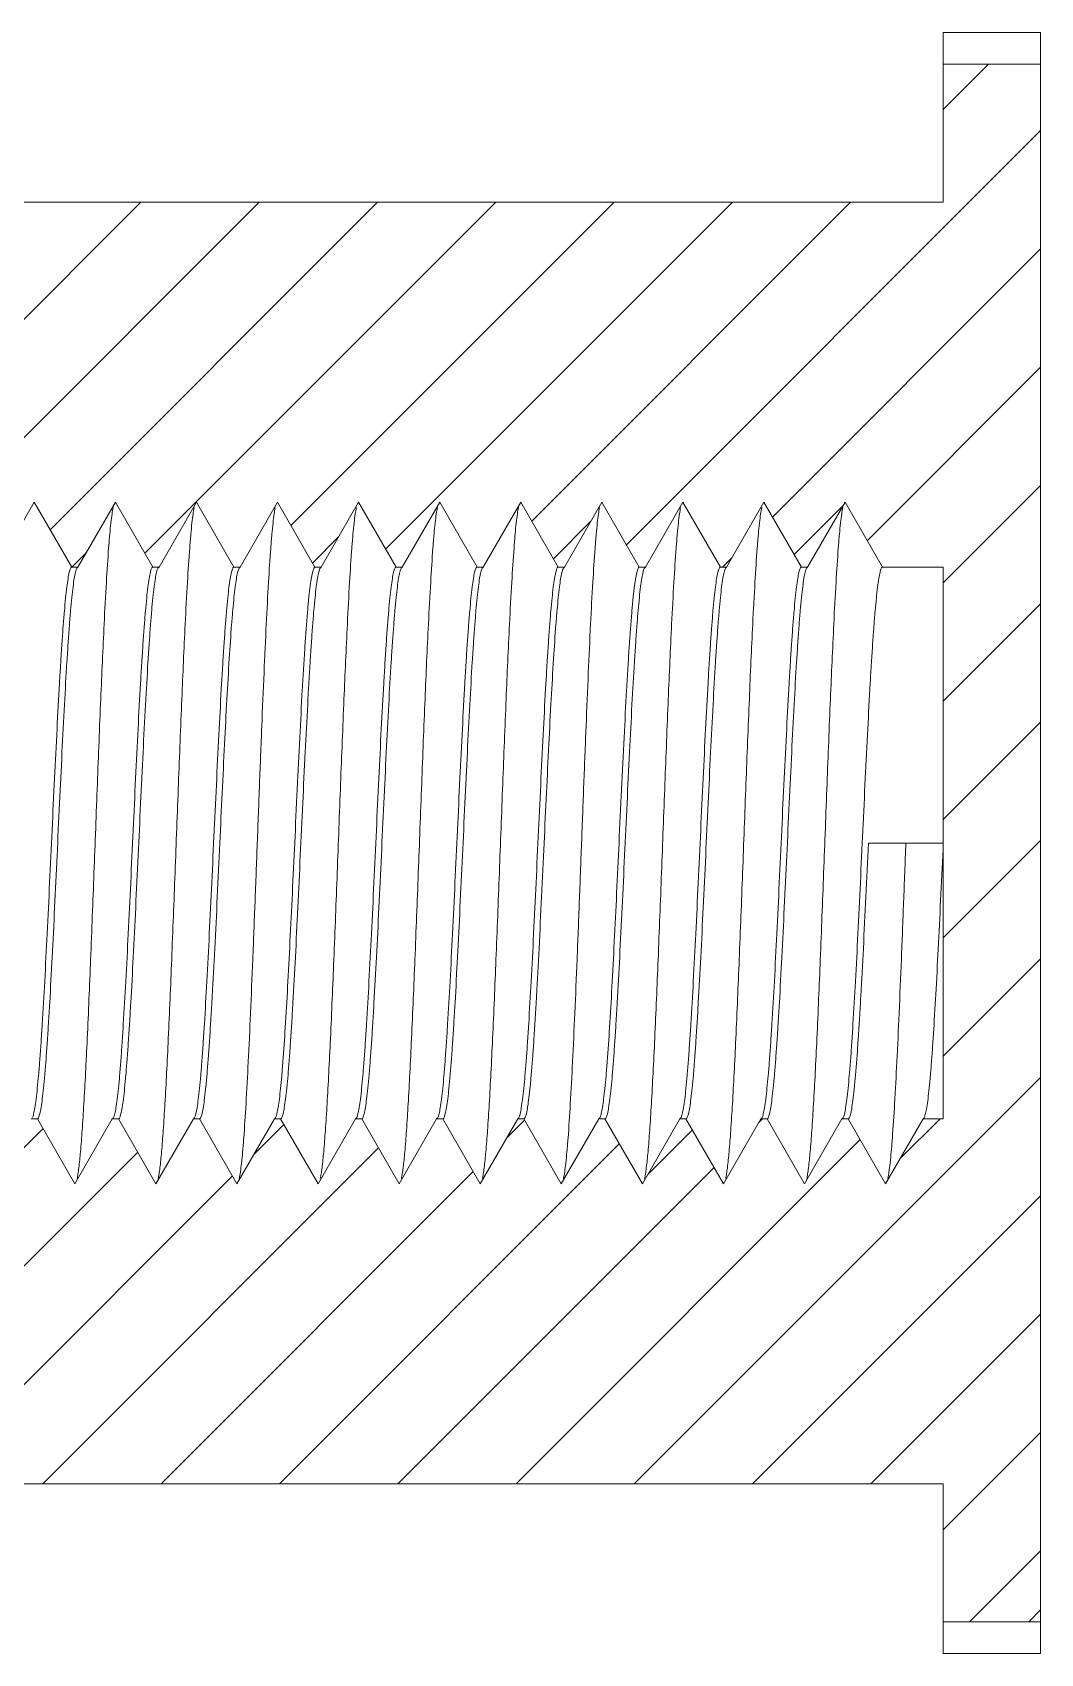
# Model space of a CAD drawing. Header units: millimetres. Extents: x 10619 to 11332, y 86 to 1699.
# Drawn here: x 11030.09 to 11039.05, y 122.6 to 137 of the extents above; entities that cross this region are included whole.
import ezdxf

# ---------------------------------------------------------------- set-up
doc = ezdxf.new("R2010")
doc.units = ezdxf.units.MM

msp = doc.modelspace()

# ---------------------------------------------------------------- linework, layer by layer
at = {"color": 1, "lineweight": 0}
for p, q in [((11038.1816, 137.0011), (11039.0462, 137.0011)), ((11038.1816, 135.4933), (11038.1816, 137.0011)), ((11039.0462, 122.6011), (11039.0462, 137.0011)), ((11038.1816, 135.4933), (11038.1816, 136.7182)), ((11038.1816, 136.7182), (11039.0462, 136.7182)), ((11038.1816, 136.3167), (11038.583, 136.7182)), ((11038.1816, 136.7182), (11039.0462, 136.7182)), ((11039.0462, 122.884), (11039.0462, 136.7182)), ((11035.3652, 132.449), (11039.0462, 136.1301)), ((11038.1816, 135.4933), (11024.6355, 135.4933)), ((11038.1816, 135.4933), (11024.6355, 135.4933)), ((11028.1035, 132.5466), (11031.0503, 135.4933)), ((11029.4019, 132.7937), (11032.1016, 135.4933)), ((11030.2435, 132.584), (11033.1529, 135.4933)), ((11031.0852, 132.3743), (11034.2042, 135.4933)), ((11032.3836, 132.6214), (11035.2555, 135.4933)), ((11033.2252, 132.4117), (11036.3068, 135.4933)), ((11034.5236, 132.6588), (11037.3581, 135.4933)), ((11036.6636, 132.6961), (11039.0462, 135.0788)), ((11037.5052, 132.4864), (11039.0462, 134.0275)), ((11038.1816, 132.1115), (11039.0462, 132.9761)), ((11030.103, 132.8273), (11029.7702, 132.2509)), ((11030.103, 132.8273), (11029.7702, 132.2509)), ((11030.4358, 132.2509), (11030.103, 132.8273)), ((11030.4358, 132.2509), (11030.103, 132.8273)), ((11030.8236, 132.8273), (11030.4908, 132.2509)), ((11030.8236, 132.8273), (11030.4908, 132.2509)), ((11031.1564, 132.2509), (11030.8236, 132.8273)), ((11031.1564, 132.2509), (11030.8236, 132.8273)), ((11031.5441, 132.8273), (11031.2113, 132.2509)), ((11031.5441, 132.8273), (11031.2113, 132.2509)), ((11031.8769, 132.2509), (11031.5441, 132.8273)), ((11031.8769, 132.2509), (11031.5441, 132.8273)), ((11032.2646, 132.8273), (11031.9318, 132.2509)), ((11032.2646, 132.8273), (11031.9318, 132.2509)), ((11032.5974, 132.2509), (11032.2646, 132.8273)), ((11032.5974, 132.2509), (11032.2646, 132.8273)), ((11032.9852, 132.8273), (11032.6524, 132.2509)), ((11032.9852, 132.8273), (11032.6524, 132.2509)), ((11033.318, 132.2509), (11032.9852, 132.8273)), ((11033.318, 132.2509), (11032.9852, 132.8273)), ((11033.7057, 132.8273), (11033.3729, 132.2509)), ((11033.7057, 132.8273), (11033.3729, 132.2509)), ((11034.0385, 132.2509), (11033.7057, 132.8273)), ((11034.0385, 132.2509), (11033.7057, 132.8273)), ((11034.4262, 132.8273), (11034.0934, 132.2509)), ((11034.4262, 132.8273), (11034.0934, 132.2509)), ((11034.759, 132.2509), (11034.4262, 132.8273)), ((11034.759, 132.2509), (11034.4262, 132.8273)), ((11035.1468, 132.8273), (11034.814, 132.2509)), ((11035.1468, 132.8273), (11034.814, 132.2509)), ((11035.4796, 132.2509), (11035.1468, 132.8273)), ((11035.4796, 132.2509), (11035.1468, 132.8273)), ((11035.8673, 132.8273), (11035.5345, 132.2509)), ((11035.8673, 132.8273), (11035.5345, 132.2509)), ((11036.2001, 132.2509), (11035.8673, 132.8273)), ((11036.2001, 132.2509), (11035.8673, 132.8273)), ((11036.5878, 132.8273), (11036.255, 132.2509)), ((11036.5878, 132.8273), (11036.255, 132.2509)), ((11036.9206, 132.2509), (11036.5878, 132.8273)), ((11036.9206, 132.2509), (11036.5878, 132.8273)), ((11036.856, 132.3629), (11037.2919, 132.7988)), ((11037.3084, 132.8273), (11036.9756, 132.2509)), ((11037.3084, 132.8273), (11036.9756, 132.2509)), ((11037.6412, 132.2509), (11037.3084, 132.8273)), ((11037.6412, 132.2509), (11037.3084, 132.8273)), ((11034.716, 132.3255), (11035.0497, 132.6592)), ((11032.576, 132.2881), (11032.8075, 132.5197)), ((11030.4362, 132.2509), (11030.5654, 132.3801)), ((11036.2183, 132.2509), (11036.3051, 132.3377)), ((11030.4908, 132.2509), (11030.4358, 132.2509)), ((11030.4908, 132.2509), (11030.4358, 132.2509)), ((11030.4815, 132.2429), (11030.4908, 132.2509)), ((11031.2113, 132.2509), (11031.1564, 132.2509)), ((11031.2113, 132.2509), (11031.1564, 132.2509)), ((11031.202, 132.2429), (11031.2113, 132.2509)), ((11031.9318, 132.2509), (11031.8769, 132.2509)), ((11031.9318, 132.2509), (11031.8769, 132.2509)), ((11031.9197, 132.2371), (11031.9226, 132.2429)), ((11031.9226, 132.2429), (11031.9318, 132.2509)), ((11032.6524, 132.2509), (11032.5974, 132.2509)), ((11032.6524, 132.2509), (11032.5974, 132.2509)), ((11032.6431, 132.2429), (11032.6524, 132.2509)), ((11033.3729, 132.2509), (11033.318, 132.2509)), ((11033.3729, 132.2509), (11033.318, 132.2509)), ((11033.3636, 132.2429), (11033.3729, 132.2509)), ((11034.0934, 132.2509), (11034.0385, 132.2509)), ((11034.0934, 132.2509), (11034.0385, 132.2509)), ((11034.0841, 132.2429), (11034.0934, 132.2509)), ((11034.814, 132.2509), (11034.759, 132.2509)), ((11034.814, 132.2509), (11034.759, 132.2509)), ((11034.8018, 132.2371), (11034.8047, 132.2429)), ((11034.8047, 132.2429), (11034.814, 132.2509)), ((11035.5345, 132.2509), (11035.4796, 132.2509)), ((11035.5345, 132.2509), (11035.4796, 132.2509)), ((11035.5252, 132.2429), (11035.5345, 132.2509)), ((11036.255, 132.2509), (11036.2001, 132.2509)), ((11036.255, 132.2509), (11036.2001, 132.2509)), ((11036.2457, 132.2429), (11036.255, 132.2509)), ((11036.9756, 132.2509), (11036.9206, 132.2509)), ((11036.9756, 132.2509), (11036.9206, 132.2509)), ((11036.9663, 132.2429), (11036.9756, 132.2509)), ((11038.1816, 132.2509), (11037.6412, 132.2509)), ((11038.1816, 132.2509), (11037.6412, 132.2509)), ((11038.1816, 127.3513), (11038.1816, 132.2509)), ((11038.1816, 127.3513), (11038.1816, 132.2509)), ((11038.1816, 131.0602), (11039.0462, 131.9248)), ((11038.1816, 130.0089), (11039.0462, 130.8735)), ((11038.1816, 129.8011), (11037.516, 129.8011)), ((11038.1816, 128.9576), (11039.0462, 129.8222)), ((11038.1816, 127.9063), (11039.0462, 128.7709)), ((11035.4355, 124.1089), (11039.0462, 127.7196)), ((11030.1305, 127.3513), (11030.0756, 127.3513)), ((11030.1305, 127.3513), (11030.0756, 127.3513)), ((11030.1305, 127.3513), (11030.4633, 126.7749)), ((11030.1305, 127.3513), (11030.4633, 126.7749)), ((11030.4633, 126.7749), (11030.7961, 127.3513)), ((11030.4633, 126.7749), (11030.7961, 127.3513)), ((11030.8054, 127.3593), (11030.7961, 127.3513)), ((11030.851, 127.3513), (11030.7961, 127.3513)), ((11030.851, 127.3513), (11030.7961, 127.3513)), ((11030.851, 127.3513), (11031.1838, 126.7749)), ((11030.851, 127.3513), (11031.1838, 126.7749)), ((11031.1838, 126.7749), (11031.5166, 127.3513)), ((11031.1838, 126.7749), (11031.5166, 127.3513)), ((11031.5259, 127.3593), (11031.5166, 127.3513)), ((11031.5716, 127.3513), (11031.5166, 127.3513)), ((11031.5716, 127.3513), (11031.5166, 127.3513)), ((11031.5716, 127.3513), (11031.9044, 126.7749)), ((11031.5716, 127.3513), (11031.9044, 126.7749)), ((11031.9044, 126.7749), (11032.2372, 127.3513)), ((11031.9044, 126.7749), (11032.2372, 127.3513)), ((11032.0557, 127.0369), (11032.3206, 127.3019)), ((11032.2464, 127.3593), (11032.2372, 127.3513)), ((11032.2921, 127.3513), (11032.2372, 127.3513)), ((11032.2921, 127.3513), (11032.2372, 127.3513)), ((11032.2493, 127.3651), (11032.2464, 127.3593)), ((11032.2921, 127.3513), (11032.6249, 126.7749)), ((11032.2921, 127.3513), (11032.6249, 126.7749)), ((11032.6249, 126.7749), (11032.9577, 127.3513)), ((11032.6249, 126.7749), (11032.9577, 127.3513)), ((11032.967, 127.3593), (11032.9577, 127.3513)), ((11033.0126, 127.3513), (11032.9577, 127.3513)), ((11033.0126, 127.3513), (11032.9577, 127.3513)), ((11033.0126, 127.3513), (11033.3454, 126.7749)), ((11033.0126, 127.3513), (11033.3454, 126.7749)), ((11033.3454, 126.7749), (11033.6782, 127.3513)), ((11033.3454, 126.7749), (11033.6782, 127.3513)), ((11033.6875, 127.3593), (11033.6782, 127.3513)), ((11033.7332, 127.3513), (11033.6782, 127.3513)), ((11033.7332, 127.3513), (11033.6782, 127.3513)), ((11033.7332, 127.3513), (11034.066, 126.7749)), ((11033.7332, 127.3513), (11034.066, 126.7749)), ((11034.066, 126.7749), (11034.3988, 127.3513)), ((11034.066, 126.7749), (11034.3988, 127.3513)), ((11034.2978, 127.1765), (11034.4606, 127.3393)), ((11034.408, 127.3593), (11034.3988, 127.3513)), ((11034.4537, 127.3513), (11034.3988, 127.3513)), ((11034.4537, 127.3513), (11034.3988, 127.3513)), ((11034.4537, 127.3513), (11034.7865, 126.7749)), ((11034.4537, 127.3513), (11034.7865, 126.7749)), ((11034.7865, 126.7749), (11035.1193, 127.3513)), ((11034.7865, 126.7749), (11035.1193, 127.3513)), ((11035.1286, 127.3593), (11035.1193, 127.3513)), ((11035.1742, 127.3513), (11035.1193, 127.3513)), ((11035.1742, 127.3513), (11035.1193, 127.3513)), ((11035.1315, 127.3651), (11035.1286, 127.3593)), ((11035.1742, 127.3513), (11035.507, 126.7749)), ((11035.1742, 127.3513), (11035.507, 126.7749)), ((11035.507, 126.7749), (11035.8398, 127.3513)), ((11035.507, 126.7749), (11035.8398, 127.3513)), ((11035.8491, 127.3593), (11035.8398, 127.3513)), ((11035.8948, 127.3513), (11035.8398, 127.3513)), ((11035.8948, 127.3513), (11035.8398, 127.3513)), ((11035.8948, 127.3513), (11036.2276, 126.7749)), ((11035.8948, 127.3513), (11036.2276, 126.7749)), ((11036.2276, 126.7749), (11036.5604, 127.3513)), ((11036.2276, 126.7749), (11036.5604, 127.3513)), ((11036.54, 127.316), (11036.5753, 127.3513)), ((11036.5696, 127.3593), (11036.5604, 127.3513)), ((11036.6153, 127.3513), (11036.5604, 127.3513)), ((11036.6153, 127.3513), (11036.5604, 127.3513)), ((11036.6153, 127.3513), (11036.9481, 126.7749)), ((11036.6153, 127.3513), (11036.9481, 126.7749)), ((11036.9481, 126.7749), (11037.2809, 127.3513)), ((11036.9481, 126.7749), (11037.2809, 127.3513)), ((11037.2902, 127.3593), (11037.2809, 127.3513)), ((11037.3358, 127.3513), (11037.2809, 127.3513)), ((11037.3358, 127.3513), (11037.2809, 127.3513)), ((11037.3358, 127.3513), (11037.6686, 126.7749)), ((11037.3358, 127.3513), (11037.6686, 126.7749)), ((11037.6686, 126.7749), (11038.0014, 127.3513)), ((11037.6686, 126.7749), (11038.0014, 127.3513)), ((11037.7954, 126.9945), (11038.1522, 127.3513)), ((11038.0014, 127.3513), (11038.0107, 127.3593)), ((11038.1816, 127.3513), (11038.0014, 127.3513)), ((11038.1816, 127.3513), (11038.0014, 127.3513)), ((11029.8135, 126.8974), (11030.1806, 127.2645)), ((11034.3842, 124.1089), (11037.4422, 127.167)), ((11035.5532, 126.8549), (11035.9514, 127.2531)), ((11028.0763, 124.1089), (11031.0222, 127.0548)), ((11030.1789, 124.1089), (11033.1622, 127.0922)), ((11032.2816, 124.1089), (11035.3022, 127.1296)), ((11031.2303, 124.1089), (11034.0038, 126.8825)), ((11033.3329, 124.1089), (11036.1438, 126.9199)), ((11029.1276, 124.1089), (11031.8638, 126.8451)), ((11036.4868, 124.1089), (11039.0462, 126.6683)), ((11037.5381, 124.1089), (11039.0462, 125.617)), ((11038.1816, 123.701), (11039.0462, 124.5657)), ((11038.1816, 124.1089), (11024.6355, 124.1089)), ((11038.1816, 124.1089), (11024.6355, 124.1089)), ((11038.1816, 122.884), (11038.1816, 124.1089)), ((11038.1816, 122.6011), (11038.1816, 124.1089)), ((11038.4158, 122.884), (11039.0462, 123.5144)), ((11038.9415, 122.884), (11039.0462, 122.9887)), ((11038.1816, 122.884), (11039.0462, 122.884)), ((11038.1816, 122.884), (11039.0462, 122.884)), ((11038.1816, 122.6011), (11039.0462, 122.6011))]:
    msp.add_line(p, q, dxfattribs=at)
for centre, radius, start, end in [((11030.5247, 132.218), 0.0499, 150.0103, 153.09596), ((11031.2452, 132.218), 0.0498, 150.00813, 153.05987), ((11032.6859, 132.2182), 0.0495, 150.00116, 152.92094), ((11033.4068, 132.218), 0.0499, 150.0103, 153.09596), ((11034.1273, 132.218), 0.0498, 150.00813, 153.05987), ((11035.568, 132.2182), 0.0495, 150.00116, 152.92094), ((11036.289, 132.218), 0.0499, 150.0103, 153.09596), ((11037.0094, 132.218), 0.0498, 150.00813, 153.05987), ((11030.7622, 127.3843), 0.0499, 330.0099, 333.08815), ((11031.4831, 127.3841), 0.0495, 330.00143, 332.92636), ((11032.9238, 127.3842), 0.0498, 330.00854, 333.06745), ((11033.6443, 127.3843), 0.0499, 330.0099, 333.08815), ((11034.3652, 127.3841), 0.0495, 330.00143, 332.92636), ((11035.806, 127.3842), 0.0498, 330.00854, 333.06745), ((11036.5264, 127.3843), 0.0499, 330.0099, 333.08815), ((11037.2473, 127.3841), 0.0495, 330.00143, 332.92636)]:
    msp.add_arc(centre, radius, start, end, dxfattribs=at)
for points, start_tangent, end_tangent in [([(11030.8035, 132.7814), (11030.7935, 132.7242), (11030.7835, 132.6448), (11030.7735, 132.5438), (11030.7635, 132.4219), (11030.7435, 132.1193), (11030.7235, 131.7463), (11030.6935, 131.08), (11030.6634, 130.3266), (11030.6334, 129.5374), (11030.6034, 128.7661), (11030.5734, 128.0653), (11030.5584, 127.7566), (11030.5434, 127.4829), (11030.5283, 127.2488), (11030.5133, 127.0584), (11030.4983, 126.9149), (11030.4908, 126.8616), (11030.4833, 126.8208)], (-0.2132757, -0.9769921), (-0.2132757, -0.9769921)), ([(11031.5241, 132.7814), (11031.5141, 132.7242), (11031.5041, 132.6448), (11031.4941, 132.5438), (11031.4841, 132.4219), (11031.464, 132.1193), (11031.444, 131.7463), (11031.414, 131.08), (11031.384, 130.3266), (11031.354, 129.5374), (11031.3239, 128.7661), (11031.2939, 128.0653), (11031.2789, 127.7566), (11031.2639, 127.4829), (11031.2489, 127.2488), (11031.2339, 127.0584), (11031.2189, 126.9149), (11031.2114, 126.8616), (11031.2038, 126.8208)], (-0.2132757, -0.9769921), (-0.2132757, -0.9769921)), ([(11032.2446, 132.7814), (11032.2346, 132.7242), (11032.2246, 132.6448), (11032.2146, 132.5438), (11032.2046, 132.4219), (11032.1846, 132.1193), (11032.1646, 131.7463), (11032.1445, 131.3142), (11032.1245, 130.8361), (11032.1045, 130.3266), (11032.0845, 129.8011)], (-0.2132757, -0.9769921), (-0.0378669, -0.9992828)), ([(11032.9651, 132.7814), (11032.9551, 132.7242), (11032.9451, 132.6448), (11032.9351, 132.5438), (11032.9251, 132.4219), (11032.9051, 132.1193), (11032.8851, 131.7463), (11032.8551, 131.08), (11032.825, 130.3266), (11032.795, 129.5374), (11032.765, 128.7661), (11032.735, 128.0653), (11032.72, 127.7566), (11032.705, 127.4829), (11032.6899, 127.2488), (11032.6749, 127.0584), (11032.6599, 126.9149), (11032.6524, 126.8616), (11032.6449, 126.8208)], (-0.2132757, -0.9769921), (-0.2132757, -0.9769921)), ([(11033.6857, 132.7814), (11033.6757, 132.7242), (11033.6657, 132.6448), (11033.6557, 132.5438), (11033.6456, 132.4219), (11033.6256, 132.1193), (11033.6056, 131.7463), (11033.5756, 131.08), (11033.5456, 130.3266), (11033.5156, 129.5374), (11033.4855, 128.7661), (11033.4555, 128.0653), (11033.4405, 127.7566), (11033.4255, 127.4829), (11033.4105, 127.2488), (11033.3955, 127.0584), (11033.3805, 126.9149), (11033.3729, 126.8616), (11033.3654, 126.8208)], (-0.2132757, -0.9769921), (-0.2132757, -0.9769921)), ([(11034.4062, 132.7814), (11034.3962, 132.7242), (11034.3862, 132.6448), (11034.3762, 132.5438), (11034.3662, 132.4219), (11034.3462, 132.1193), (11034.3262, 131.7463), (11034.2961, 131.08), (11034.2661, 130.3266), (11034.2361, 129.5374), (11034.2061, 128.7661), (11034.176, 128.0653), (11034.161, 127.7566), (11034.146, 127.4829), (11034.131, 127.2488), (11034.116, 127.0584), (11034.101, 126.9149), (11034.0935, 126.8616), (11034.086, 126.8208)], (-0.2132757, -0.9769921), (-0.2132757, -0.9769921)), ([(11035.1267, 132.7814), (11035.1167, 132.7242), (11035.1067, 132.6448), (11035.0967, 132.5438), (11035.0867, 132.4219), (11035.0667, 132.1193), (11035.0467, 131.7463), (11035.0267, 131.3142), (11035.0067, 130.8361), (11034.9866, 130.3266), (11034.9666, 129.8011)], (-0.2132757, -0.9769921), (-0.0378669, -0.9992828)), ([(11035.8473, 132.7814), (11035.8373, 132.7242), (11035.8273, 132.6448), (11035.8173, 132.5438), (11035.8072, 132.4219), (11035.7872, 132.1193), (11035.7672, 131.7463), (11035.7372, 131.08), (11035.7072, 130.3266), (11035.6772, 129.5374), (11035.6471, 128.7661), (11035.6171, 128.0653), (11035.6021, 127.7566), (11035.5871, 127.4829), (11035.5721, 127.2488), (11035.5571, 127.0584), (11035.5421, 126.9149), (11035.5345, 126.8616), (11035.527, 126.8208)], (-0.2132757, -0.9769921), (-0.2132757, -0.9769921)), ([(11036.5678, 132.7814), (11036.5578, 132.7242), (11036.5478, 132.6448), (11036.5378, 132.5438), (11036.5278, 132.4219), (11036.5078, 132.1193), (11036.4877, 131.7463), (11036.4577, 131.08), (11036.4277, 130.3266), (11036.3977, 129.5374), (11036.3677, 128.7661), (11036.3376, 128.0653), (11036.3226, 127.7566), (11036.3076, 127.4829), (11036.2926, 127.2488), (11036.2776, 127.0584), (11036.2626, 126.9149), (11036.2551, 126.8616), (11036.2476, 126.8208)], (-0.2132757, -0.9769921), (-0.2132757, -0.9769921)), ([(11037.2883, 132.7814), (11037.2783, 132.7242), (11037.2683, 132.6448), (11037.2583, 132.5438), (11037.2483, 132.4219), (11037.2283, 132.1193), (11037.2083, 131.7463), (11037.1783, 131.08), (11037.1482, 130.3266), (11037.1182, 129.5374), (11037.0882, 128.7661), (11037.0582, 128.0653), (11037.0432, 127.7566), (11037.0281, 127.4829), (11037.0131, 127.2488), (11036.9981, 127.0584), (11036.9831, 126.9149), (11036.9756, 126.8616), (11036.9681, 126.8208)], (-0.2132757, -0.9769921), (-0.2132757, -0.9769921)), ([(11030.4358, 132.2509), (11030.4304, 132.2481), (11030.4249, 132.2398), (11030.4194, 132.2259), (11030.414, 132.2066), (11030.403, 132.1515), (11030.3921, 132.0751), (11030.3812, 131.978), (11030.3703, 131.8612), (11030.3593, 131.7257), (11030.3484, 131.5727), (11030.3375, 131.4037), (11030.3265, 131.2201), (11030.3047, 130.8161), (11030.2828, 130.3753), (11030.261, 129.9137), (11030.2391, 129.4481), (11030.2173, 128.9952), (11030.1954, 128.5715), (11030.1735, 128.1924), (11030.1626, 128.0239), (11030.1517, 127.8715), (11030.1408, 127.7366), (11030.1298, 127.6205), (11030.1189, 127.5241), (11030.108, 127.4485), (11030.097, 127.3941), (11030.0916, 127.3751), (11030.0861, 127.3617)], (-1, 0), (-0.4541106, -0.8909453)), ([(11030.1305, 127.3513), (11030.136, 127.3541), (11030.1414, 127.3624), (11030.1469, 127.3763), (11030.1524, 127.3957), (11030.1633, 127.4507), (11030.1742, 127.5271), (11030.1851, 127.6242), (11030.1961, 127.741), (11030.207, 127.8765), (11030.2179, 128.0294), (11030.2289, 128.1984), (11030.2398, 128.382), (11030.2616, 128.786), (11030.2835, 129.2268), (11030.3054, 129.6883), (11030.3272, 130.154), (11030.3491, 130.6068), (11030.3709, 131.0305), (11030.3928, 131.4097), (11030.4037, 131.5782), (11030.4146, 131.7306), (11030.4256, 131.8655), (11030.4365, 131.9816), (11030.4474, 132.078), (11030.4583, 132.1537), (11030.4693, 132.208), (11030.4747, 132.227), (11030.4802, 132.2405)], (1, 0), (0.4536885, 0.8911604)), ([(11031.1564, 132.2509), (11031.1509, 132.2481), (11031.1454, 132.2398), (11031.14, 132.2259), (11031.1345, 132.2066), (11031.1236, 132.1515), (11031.1127, 132.0751), (11031.1017, 131.978), (11031.0908, 131.8612), (11031.0799, 131.7257), (11031.0689, 131.5728), (11031.058, 131.4038), (11031.0471, 131.2202), (11031.0252, 130.8162), (11031.0034, 130.3754), (11030.9815, 129.9138), (11030.9597, 129.4482), (11030.9378, 128.9953), (11030.9159, 128.5716), (11030.8941, 128.1925), (11030.8832, 128.024), (11030.8722, 127.8716), (11030.8613, 127.7367), (11030.8504, 127.6206), (11030.8394, 127.5242), (11030.8285, 127.4485), (11030.8176, 127.3942), (11030.8121, 127.3752), (11030.8067, 127.3617)], (-1, 0), (-0.453804, -0.8911015)), ([(11030.851, 127.3513), (11030.8565, 127.3541), (11030.862, 127.3624), (11030.8674, 127.3763), (11030.8729, 127.3957), (11030.8838, 127.4508), (11030.8947, 127.5272), (11030.9057, 127.6242), (11030.9166, 127.741), (11030.9275, 127.8765), (11030.9385, 128.0295), (11030.9494, 128.1985), (11030.9603, 128.3821), (11030.9822, 128.7861), (11031.004, 129.227), (11031.0259, 129.6885), (11031.0477, 130.1542), (11031.0696, 130.6071), (11031.0915, 131.0308), (11031.1133, 131.4099), (11031.1243, 131.5784), (11031.1352, 131.7308), (11031.1461, 131.8656), (11031.157, 131.9818), (11031.168, 132.0781), (11031.1789, 132.1538), (11031.1898, 132.2081), (11031.1953, 132.2271), (11031.2008, 132.2406)], (1, 0), (0.4542228, 0.8908881)), ([(11031.8769, 132.2509), (11031.8714, 132.2481), (11031.866, 132.2398), (11031.8605, 132.2259), (11031.855, 132.2065), (11031.8441, 132.1514), (11031.8332, 132.075), (11031.8222, 131.9779), (11031.8113, 131.8611), (11031.8004, 131.7256), (11031.7895, 131.5726), (11031.7785, 131.4035), (11031.7676, 131.2198), (11031.7457, 130.8157), (11031.7239, 130.3748), (11031.702, 129.9131), (11031.6801, 129.4474), (11031.6583, 128.9945), (11031.6364, 128.5708), (11031.6146, 128.1917), (11031.6036, 128.0232), (11031.5927, 127.8709), (11031.5818, 127.7361), (11031.5708, 127.62), (11031.5599, 127.5237), (11031.549, 127.4481), (11031.538, 127.3939), (11031.5326, 127.375), (11031.5271, 127.3615)], (-1, 0), (-0.4562001, -0.8898772)), ([(11031.7517, 129.8011), (11031.7727, 130.2471), (11031.7937, 130.6783), (11031.8147, 131.0801), (11031.8357, 131.4391), (11031.8567, 131.7434), (11031.8672, 131.8718), (11031.8777, 131.9828), (11031.8882, 132.0755), (11031.8987, 132.1492), (11031.9092, 132.2032), (11031.9197, 132.2371)], (0.0467591, 0.9989062), (0.4045585, 0.9145121)), ([(11032.2921, 127.3513), (11032.2976, 127.3541), (11032.303, 127.3624), (11032.3085, 127.3763), (11032.314, 127.3957), (11032.3249, 127.4508), (11032.3358, 127.5272), (11032.3467, 127.6243), (11032.3577, 127.7411), (11032.3686, 127.8767), (11032.3795, 128.0297), (11032.3905, 128.1988), (11032.4014, 128.3824), (11032.4233, 128.7865), (11032.4451, 129.2274), (11032.467, 129.6891), (11032.4888, 130.1548), (11032.5107, 130.6078), (11032.5326, 131.0315), (11032.5544, 131.4106), (11032.5654, 131.579), (11032.5763, 131.7314), (11032.5872, 131.8662), (11032.5982, 131.9822), (11032.6091, 132.0785), (11032.62, 132.1541), (11032.6309, 132.2083), (11032.6364, 132.2273), (11032.6419, 132.2407)], (1, 0), (0.4562805, 0.889836)), ([(11032.5974, 132.2509), (11032.5918, 132.248), (11032.5862, 132.2391), (11032.5805, 132.2244), (11032.5749, 132.2038), (11032.5637, 132.1454), (11032.5524, 132.0644), (11032.5411, 131.9616), (11032.5299, 131.838), (11032.5186, 131.6948), (11032.5074, 131.5334), (11032.4961, 131.3553), (11032.4848, 131.1622), (11032.4623, 130.7386), (11032.4398, 130.279), (11032.4173, 129.8011)], (-1, 0), (-0.0467591, -0.9989062)), ([(11033.318, 132.2509), (11033.3125, 132.2481), (11033.307, 132.2398), (11033.3016, 132.2259), (11033.2961, 132.2066), (11033.2852, 132.1515), (11033.2742, 132.0751), (11033.2633, 131.978), (11033.2524, 131.8612), (11033.2415, 131.7257), (11033.2305, 131.5727), (11033.2196, 131.4037), (11033.2087, 131.2201), (11033.1868, 130.8161), (11033.165, 130.3753), (11033.1431, 129.9137), (11033.1212, 129.4481), (11033.0994, 128.9952), (11033.0775, 128.5715), (11033.0557, 128.1924), (11033.0447, 128.0239), (11033.0338, 127.8715), (11033.0229, 127.7366), (11033.012, 127.6205), (11033.001, 127.5241), (11032.9901, 127.4485), (11032.9792, 127.3941), (11032.9737, 127.3751), (11032.9682, 127.3617)], (-1, 0), (-0.4541106, -0.8909453)), ([(11033.0126, 127.3513), (11033.0181, 127.3541), (11033.0236, 127.3624), (11033.029, 127.3763), (11033.0345, 127.3957), (11033.0454, 127.4507), (11033.0563, 127.5271), (11033.0673, 127.6242), (11033.0782, 127.741), (11033.0891, 127.8765), (11033.1001, 128.0294), (11033.111, 128.1984), (11033.1219, 128.382), (11033.1438, 128.786), (11033.1656, 129.2268), (11033.1875, 129.6883), (11033.2093, 130.154), (11033.2312, 130.6068), (11033.253, 131.0305), (11033.2749, 131.4097), (11033.2858, 131.5782), (11033.2968, 131.7306), (11033.3077, 131.8655), (11033.3186, 131.9816), (11033.3295, 132.078), (11033.3405, 132.1537), (11033.3514, 132.208), (11033.3569, 132.227), (11033.3623, 132.2405)], (1, 0), (0.4536885, 0.8911604)), ([(11034.0385, 132.2509), (11034.033, 132.2481), (11034.0276, 132.2398), (11034.0221, 132.2259), (11034.0166, 132.2066), (11034.0057, 132.1515), (11033.9948, 132.0751), (11033.9839, 131.978), (11033.9729, 131.8612), (11033.962, 131.7257), (11033.9511, 131.5728), (11033.9401, 131.4038), (11033.9292, 131.2202), (11033.9074, 130.8162), (11033.8855, 130.3754), (11033.8636, 129.9138), (11033.8418, 129.4482), (11033.8199, 128.9953), (11033.7981, 128.5716), (11033.7762, 128.1925), (11033.7653, 128.024), (11033.7544, 127.8716), (11033.7434, 127.7367), (11033.7325, 127.6206), (11033.7216, 127.5242), (11033.7106, 127.4485), (11033.6997, 127.3942), (11033.6942, 127.3752), (11033.6888, 127.3617)], (-1, 0), (-0.453804, -0.8911015)), ([(11033.7332, 127.3513), (11033.7386, 127.3541), (11033.7441, 127.3624), (11033.7496, 127.3763), (11033.755, 127.3957), (11033.7659, 127.4508), (11033.7769, 127.5272), (11033.7878, 127.6242), (11033.7987, 127.741), (11033.8097, 127.8765), (11033.8206, 128.0295), (11033.8315, 128.1985), (11033.8424, 128.3821), (11033.8643, 128.7861), (11033.8862, 129.227), (11033.908, 129.6885), (11033.9299, 130.1542), (11033.9517, 130.6071), (11033.9736, 131.0308), (11033.9955, 131.4099), (11034.0064, 131.5784), (11034.0173, 131.7308), (11034.0282, 131.8656), (11034.0392, 131.9818), (11034.0501, 132.0781), (11034.061, 132.1538), (11034.072, 132.2081), (11034.0774, 132.2271), (11034.0829, 132.2406)], (1, 0), (0.4542228, 0.8908881)), ([(11034.759, 132.2509), (11034.7536, 132.2481), (11034.7481, 132.2398), (11034.7426, 132.2259), (11034.7372, 132.2065), (11034.7262, 132.1514), (11034.7153, 132.075), (11034.7044, 131.9779), (11034.6934, 131.8611), (11034.6825, 131.7256), (11034.6716, 131.5726), (11034.6607, 131.4035), (11034.6497, 131.2198), (11034.6279, 130.8157), (11034.606, 130.3748), (11034.5841, 129.9131), (11034.5623, 129.4474), (11034.5404, 128.9945), (11034.5186, 128.5708), (11034.4967, 128.1917), (11034.4858, 128.0232), (11034.4748, 127.8709), (11034.4639, 127.7361), (11034.453, 127.62), (11034.442, 127.5237), (11034.4311, 127.4481), (11034.4202, 127.3939), (11034.4147, 127.375), (11034.4092, 127.3615)], (-1, 0), (-0.4562001, -0.8898772)), ([(11034.6338, 129.8011), (11034.6548, 130.2471), (11034.6758, 130.6783), (11034.6968, 131.0801), (11034.7178, 131.4391), (11034.7388, 131.7434), (11034.7493, 131.8718), (11034.7598, 131.9828), (11034.7703, 132.0755), (11034.7808, 132.1492), (11034.7913, 132.2032), (11034.8018, 132.2371)], (0.0467591, 0.9989062), (0.4045585, 0.9145121)), ([(11035.1742, 127.3513), (11035.1797, 127.3541), (11035.1852, 127.3624), (11035.1906, 127.3763), (11035.1961, 127.3957), (11035.207, 127.4508), (11035.2179, 127.5272), (11035.2289, 127.6243), (11035.2398, 127.7411), (11035.2507, 127.8767), (11035.2617, 128.0297), (11035.2726, 128.1988), (11035.2835, 128.3824), (11035.3054, 128.7865), (11035.3273, 129.2274), (11035.3491, 129.6891), (11035.371, 130.1548), (11035.3928, 130.6078), (11035.4147, 131.0315), (11035.4366, 131.4106), (11035.4475, 131.579), (11035.4584, 131.7314), (11035.4694, 131.8662), (11035.4803, 131.9822), (11035.4912, 132.0785), (11035.5021, 132.1541), (11035.5131, 132.2083), (11035.5185, 132.2273), (11035.524, 132.2407)], (1, 0), (0.4562805, 0.889836)), ([(11035.4796, 132.2509), (11035.4739, 132.248), (11035.4683, 132.2391), (11035.4627, 132.2244), (11035.457, 132.2038), (11035.4458, 132.1454), (11035.4345, 132.0644), (11035.4233, 131.9616), (11035.412, 131.838), (11035.4007, 131.6948), (11035.3895, 131.5334), (11035.3782, 131.3553), (11035.367, 131.1622), (11035.3445, 130.7386), (11035.3219, 130.279), (11035.2994, 129.8011)], (-1, 0), (-0.0467591, -0.9989062)), ([(11036.2001, 132.2509), (11036.1946, 132.2481), (11036.1892, 132.2398), (11036.1837, 132.2259), (11036.1782, 132.2066), (11036.1673, 132.1515), (11036.1564, 132.0751), (11036.1454, 131.978), (11036.1345, 131.8612), (11036.1236, 131.7257), (11036.1127, 131.5727), (11036.1017, 131.4037), (11036.0908, 131.2201), (11036.0689, 130.8161), (11036.0471, 130.3753), (11036.0252, 129.9137), (11036.0034, 129.4481), (11035.9815, 128.9952), (11035.9597, 128.5715), (11035.9378, 128.1924), (11035.9269, 128.0239), (11035.9159, 127.8715), (11035.905, 127.7366), (11035.8941, 127.6205), (11035.8832, 127.5241), (11035.8722, 127.4485), (11035.8613, 127.3941), (11035.8558, 127.3751), (11035.8504, 127.3617)], (-1, 0), (-0.4541106, -0.8909453)), ([(11035.8948, 127.3513), (11035.9002, 127.3541), (11035.9057, 127.3624), (11035.9111, 127.3763), (11035.9166, 127.3957), (11035.9275, 127.4507), (11035.9385, 127.5271), (11035.9494, 127.6242), (11035.9603, 127.741), (11035.9713, 127.8765), (11035.9822, 128.0294), (11035.9931, 128.1984), (11036.004, 128.382), (11036.0259, 128.786), (11036.0478, 129.2268), (11036.0696, 129.6883), (11036.0915, 130.154), (11036.1133, 130.6068), (11036.1352, 131.0305), (11036.157, 131.4097), (11036.168, 131.5782), (11036.1789, 131.7306), (11036.1898, 131.8655), (11036.2007, 131.9816), (11036.2117, 132.078), (11036.2226, 132.1537), (11036.2335, 132.208), (11036.239, 132.227), (11036.2445, 132.2405)], (1, 0), (0.4536885, 0.8911604)), ([(11036.9206, 132.2509), (11036.9152, 132.2481), (11036.9097, 132.2398), (11036.9042, 132.2259), (11036.8988, 132.2066), (11036.8878, 132.1515), (11036.8769, 132.0751), (11036.866, 131.978), (11036.8551, 131.8612), (11036.8441, 131.7257), (11036.8332, 131.5728), (11036.8223, 131.4038), (11036.8113, 131.2202), (11036.7895, 130.8162), (11036.7676, 130.3754), (11036.7458, 129.9138), (11036.7239, 129.4482), (11036.7021, 128.9953), (11036.6802, 128.5716), (11036.6583, 128.1925), (11036.6474, 128.024), (11036.6365, 127.8716), (11036.6256, 127.7367), (11036.6146, 127.6206), (11036.6037, 127.5242), (11036.5928, 127.4485), (11036.5818, 127.3942), (11036.5764, 127.3752), (11036.5709, 127.3617)], (-1, 0), (-0.453804, -0.8911015)), ([(11036.6153, 127.3513), (11036.6207, 127.3541), (11036.6262, 127.3624), (11036.6317, 127.3763), (11036.6371, 127.3957), (11036.6481, 127.4508), (11036.659, 127.5272), (11036.6699, 127.6242), (11036.6809, 127.741), (11036.6918, 127.8765), (11036.7027, 128.0295), (11036.7136, 128.1985), (11036.7246, 128.3821), (11036.7464, 128.7861), (11036.7683, 129.227), (11036.7902, 129.6885), (11036.812, 130.1542), (11036.8339, 130.6071), (11036.8557, 131.0308), (11036.8776, 131.4099), (11036.8885, 131.5784), (11036.8994, 131.7308), (11036.9104, 131.8656), (11036.9213, 131.9818), (11036.9322, 132.0781), (11036.9432, 132.1538), (11036.9541, 132.2081), (11036.9595, 132.2271), (11036.965, 132.2406)], (1, 0), (0.4542228, 0.8908881)), ([(11037.6412, 132.2509), (11037.6357, 132.2481), (11037.6302, 132.2398), (11037.6248, 132.2259), (11037.6193, 132.2065), (11037.6084, 132.1514), (11037.5974, 132.075), (11037.5865, 131.9779), (11037.5756, 131.8611), (11037.5646, 131.7256), (11037.5537, 131.5726), (11037.5428, 131.4035), (11037.5319, 131.2198), (11037.51, 130.8157), (11037.4881, 130.3748), (11037.4663, 129.9131), (11037.4444, 129.4474), (11037.4225, 128.9945), (11037.4007, 128.5708), (11037.3788, 128.1917), (11037.3679, 128.0232), (11037.357, 127.8709), (11037.346, 127.7361), (11037.3351, 127.62), (11037.3242, 127.5237), (11037.3132, 127.4481), (11037.3023, 127.3939), (11037.2968, 127.375), (11037.2914, 127.3615)], (-1, 0), (-0.4562001, -0.8898772)), ([(11031.5716, 127.3513), (11031.5772, 127.3543), (11031.5828, 127.3631), (11031.5884, 127.3778), (11031.5941, 127.3984), (11031.6053, 127.4568), (11031.6166, 127.5378), (11031.6279, 127.6406), (11031.6391, 127.7642), (11031.6504, 127.9074), (11031.6616, 128.0688), (11031.6729, 128.2469), (11031.6841, 128.4401), (11031.7067, 128.8636), (11031.7292, 129.3232), (11031.7517, 129.8011)], (1, 0), (0.0467591, 0.9989062)), ([(11032.0845, 129.8011), (11032.0645, 129.2756), (11032.0445, 128.7661), (11032.0245, 128.288), (11032.0044, 127.8559), (11031.9844, 127.4829), (11031.9644, 127.1803), (11031.9544, 127.0584), (11031.9444, 126.9574), (11031.9344, 126.878), (11031.9244, 126.8208)], (-0.0378669, -0.9992828), (-0.2132757, -0.9769921)), ([(11032.4173, 129.8011), (11032.3963, 129.3551), (11032.3753, 128.924), (11032.3543, 128.5221), (11032.3333, 128.1631), (11032.3123, 127.8588), (11032.3018, 127.7305), (11032.2913, 127.6195), (11032.2808, 127.5267), (11032.2703, 127.453), (11032.2598, 127.399), (11032.2493, 127.3651)], (-0.0467591, -0.9989062), (-0.4045612, -0.9145109)), ([(11034.4537, 127.3513), (11034.4593, 127.3543), (11034.4649, 127.3631), (11034.4706, 127.3778), (11034.4762, 127.3984), (11034.4875, 127.4568), (11034.4987, 127.5378), (11034.51, 127.6406), (11034.5212, 127.7642), (11034.5325, 127.9074), (11034.5438, 128.0688), (11034.555, 128.2469), (11034.5663, 128.4401), (11034.5888, 128.8636), (11034.6113, 129.3232), (11034.6338, 129.8011)], (1, 0), (0.0467591, 0.9989062)), ([(11034.9666, 129.8011), (11034.9466, 129.2756), (11034.9266, 128.7661), (11034.9066, 128.288), (11034.8866, 127.8559), (11034.8666, 127.4829), (11034.8465, 127.1803), (11034.8365, 127.0584), (11034.8265, 126.9574), (11034.8165, 126.878), (11034.8065, 126.8208)], (-0.0378669, -0.9992828), (-0.2132757, -0.9769921)), ([(11035.2994, 129.8011), (11035.2784, 129.3551), (11035.2574, 128.924), (11035.2364, 128.5221), (11035.2154, 128.1631), (11035.1944, 127.8588), (11035.1839, 127.7305), (11035.1734, 127.6195), (11035.163, 127.5267), (11035.1525, 127.453), (11035.142, 127.399), (11035.1315, 127.3651)], (-0.0467591, -0.9989062), (-0.4045612, -0.9145109)), ([(11037.3358, 127.3513), (11037.3414, 127.3543), (11037.3471, 127.3631), (11037.3527, 127.3778), (11037.3583, 127.3984), (11037.3696, 127.4568), (11037.3809, 127.5378), (11037.3921, 127.6406), (11037.4034, 127.7642), (11037.4146, 127.9074), (11037.4259, 128.0688), (11037.4371, 128.2469), (11037.4484, 128.4401), (11037.4709, 128.8636), (11037.4934, 129.3232), (11037.516, 129.8011)], (1, 0), (0.0467591, 0.9989062)), ([(11037.8488, 129.8011), (11037.8287, 129.2756), (11037.8087, 128.7661), (11037.7887, 128.288), (11037.7687, 127.8559), (11037.7487, 127.4829), (11037.7287, 127.1803), (11037.7187, 127.0584), (11037.7087, 126.9574), (11037.6986, 126.878), (11037.6886, 126.8208)], (-0.0378669, -0.9992828), (-0.2132757, -0.9769921)), ([(11038.0107, 127.3593), (11038.016, 127.3712), (11038.0214, 127.3883), (11038.0321, 127.4382), (11038.0427, 127.5086), (11038.0534, 127.5988), (11038.0641, 127.7081), (11038.0748, 127.8356), (11038.0855, 127.9801), (11038.0961, 128.1403), (11038.1175, 128.5025), (11038.1388, 128.9096), (11038.1602, 129.3475), (11038.1816, 129.8011)], (0.50109, 0.8653952), (0.0467591, 0.9989062))]:
    msp.add_spline(points, degree=3, dxfattribs=dict(at, start_tangent=start_tangent, end_tangent=end_tangent))

doc.saveas('drawing.dxf')
